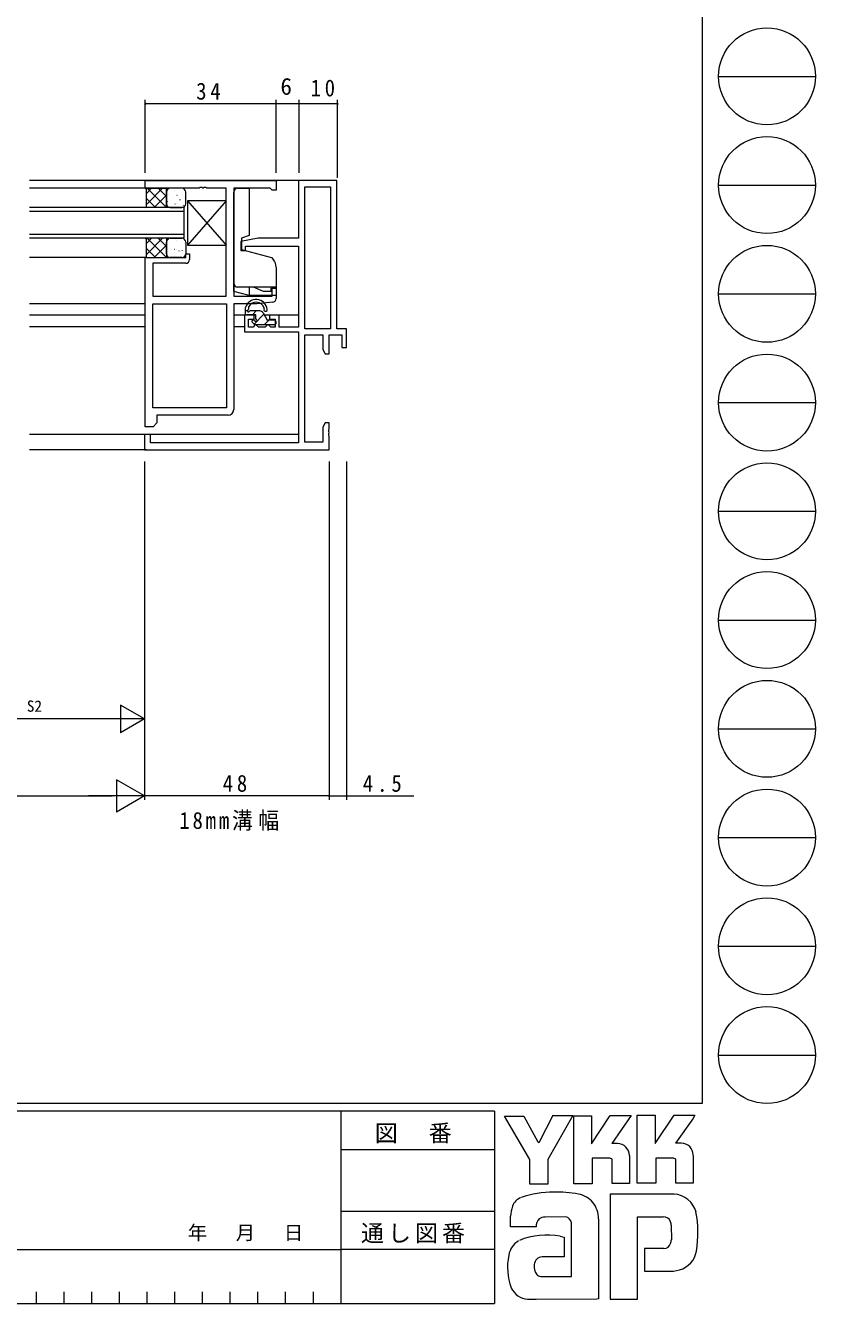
# Model space of a CAD drawing. Units: millimetres, scale not verified. Extents: x -594 to 539, y -420 to 386.
# Drawn here: x 334 to 539.5, y -420 to -87.6 of the extents above; entities that cross this region are included whole.
import ezdxf
from ezdxf.enums import TextEntityAlignment as Align

# ---------------------------------------------------------------- set-up
doc = ezdxf.new("R2010")
doc.units = ezdxf.units.MM
doc.header["$LTSCALE"] = 2
doc.linetypes.add('DASHED3', pattern=[4, 3, -1])
for name, color, linetype, lineweight in [('0-1_YKK_ZWAK', 7, 'Continuous', 9), ('0-3_YKK_11', 7, 'Continuous', 9), ('0-4_YKK_12', 2, 'Continuous', 9), ('0-5_YKK_13', 4, 'Continuous', 9), ('0-6_YKK_D', 6, 'Continuous', 9)]:
    doc.layers.add(name, color=color, linetype=linetype, lineweight=lineweight)
doc.layers.add('0-2_USER1', color=7, linetype='Continuous')
doc.styles.add('ＭＳ ゴシック', font='')
doc.styles.get('ＭＳ ゴシック').set_extended_font_data('MS Gothic')

msp = doc.modelspace()

# ---------------------------------------------------------------- linework, layer by layer
at = {"layer": '0-1_YKK_ZWAK'}
for p, q in [((510, 382.035), (510, -367.965)), ((514.252, -100.845), (539.452, -100.845)), ((514.252, -129.125), (539.452, -129.125)), ((514.252, -157.405), (539.452, -157.405)), ((514.252, -185.685), (539.452, -185.685)), ((514.252, -213.965), (539.452, -213.965)), ((514.252, -242.245), (539.452, -242.245)), ((514.252, -270.525), (539.452, -270.525)), ((514.252, -298.805), (539.452, -298.805)), ((514.252, -327.085), (539.452, -327.085)), ((514.252, -355.365), (539.452, -355.365)), ((510, -367.965), (-590, -367.965)), ((456, -369.965), (-590, -369.965)), ((415.999, -369.965), (415.999, -419.965)), ((456, -369.965), (456, -419.965)), ((458.624, -371.259), (463.644, -371.259)), ((465.188, -382.534), (458.624, -371.259)), ((471.194, -371.104), (467.544, -378.209)), ((476.657, -388.867), (476.657, -371.143)), ((493.106, -370.989), (497.778, -370.989)), ((493.106, -388.712), (493.106, -370.989)), ((502.682, -370.989), (508.088, -370.989)), ((507.547, -371.915), (503.088, -378.287)), ((508.088, -370.989), (507.547, -371.915)), ((487.97, -378.402), (486.486, -378.402)), ((504.572, -378.287), (503.088, -378.287)), ((415.999, -379.965), (456, -379.965)), ((491.06, -381.492), (491.06, -388.751)), ((507.663, -381.492), (507.663, -388.674)), ((485.962, -382.225), (481.406, -382.225)), ((497.971, -382.187), (497.971, -388.712)), ((502.528, -382.187), (497.971, -382.187)), ((503.146, -382.418), (502.528, -382.187)), ((503.146, -388.674), (503.146, -382.418)), ((497.971, -388.712), (493.106, -388.712)), ((503.146, -388.601), (503.218, -388.674)), ((507.663, -388.674), (503.146, -388.674)), ((502.605, -391.531), (486.04, -391.531)), ((486.04, -391.531), (486.04, -418.831)), ((415.999, -395.964), (456, -395.964)), ((460.169, -400.065), (460.169, -397.309)), ((474.494, -397.4), (469.212, -397.5)), ((483.028, -397.941), (483.028, -418.792)), ((493.222, -397.478), (499.863, -397.478)), ((493.222, -418.831), (493.222, -397.478)), ((466.81, -400.065), (460.169, -400.065)), ((476.039, -412.923), (476.039, -399.022)), ((501.962, -399.617), (501.987, -403.38)), ((272, -405.965), (415.999, -405.965)), ((456, -405.964), (415.999, -405.964)), ((474.108, -407.865), (468.402, -407.871)), ((494.959, -405.664), (494.959, -411.572)), ((500.018, -405.664), (494.959, -405.664)), ((494.959, -411.572), (502.566, -411.572)), ((502.566, -411.572), (504.111, -411.224)), ((468.007, -412.923), (476.039, -412.923)), ((475.421, -412.923), (475.923, -412.923)), ((476.039, -412.922), (476.04, -412.923)), ((336.8, -416.965), (336.8, -419.965)), ((344, -416.965), (344, -419.965)), ((351.2, -416.965), (351.2, -419.965)), ((358.4, -416.965), (358.4, -419.965)), ((365.6, -416.965), (365.6, -419.965)), ((372.8, -416.965), (372.8, -419.965)), ((380, -416.965), (380, -419.965)), ((387.2, -416.965), (387.2, -419.965)), ((394.4, -416.965), (394.4, -419.965)), ((401.6, -416.965), (401.6, -419.965)), ((408.799, -416.965), (408.799, -419.965)), ((-590, -419.965), (456, -419.965)), ((466.81, -418.908), (464.686, -418.908)), ((482.564, -418.87), (466.81, -418.908)), ((483.028, -418.792), (482.564, -418.87))]:
    msp.add_line(p, q, dxfattribs=at)
for points in [[(463.644, -371.259), (467.235, -377.978), (467.544, -378.209)], [(471.194, -371.104), (476.374, -371.104), (469.899, -382.573)], [(476.657, -371.143), (481.252, -371.143), (481.252, -378.427), (486.078, -371.066)], [(486.078, -371.066), (491.543, -371.066), (486.486, -378.402)], [(497.778, -370.989), (497.778, -378.405), (502.682, -370.989)], [(469.899, -382.573), (469.899, -388.905), (465.188, -388.905), (465.188, -382.534)], [(481.406, -382.225), (481.406, -388.867), (476.657, -388.867)], [(491.06, -388.751), (486.58, -388.751), (486.58, -382.457), (485.962, -382.225)], [(473.104, -402.497), (474.108, -402.729), (474.108, -407.865)], [(486.04, -418.831), (492.102, -418.831), (493.222, -418.831)]]:
    msp.add_lwpolyline(points, dxfattribs=at)
for centre in [(526.852, -100.845), (526.852, -129.125), (526.852, -157.405), (526.852, -185.685), (526.852, -213.965), (526.852, -242.245), (526.852, -270.525), (526.852, -298.805), (526.852, -327.085), (526.852, -355.365)]:
    msp.add_circle(centre, 12.6, dxfattribs=at)
for centre, radius, start, end in [((487.97, -381.492), 3.089, 0.00165, 89.99603), ((504.572, -381.376), 3.089, 0.00165, 89.99603), ((471.317, -416.252), 25.257, 89.89165, 109.30847), ((472.059, -420.626), 29.64, 78.78009, 91.46938), ((476.758, -397.817), 6.355, 40.66422, 80.31693), ((502.388, -397.737), 6.202, 14.44571, 87.08746), ((467.37, -397.344), 7.196, 158.41083, 179.71774), ((464.009, -395.758), 3.491, 109.02126, 161.51263), ((476.441, -397.801), 6.588, 358.78058, 38.76563), ((469.822, -399.975), 3.013, 138.46381, 181.71359), ((469.021, -399.923), 2.43, 85.50551, 126.78038), ((473.794, -399.613), 2.321, 14.75519, 72.44994), ((500.093, -399.221), 1.756, 16.43123, 96.91661), ((496.759, -400.261), 5.248, 4.93422, 17.03551), ((479.094, -401.661), 29.8, 350.99026, 10.67624), ((465.181, -408.433), 5.583, 121.8271, 169.08475), ((469.6, -421.185), 19.013, 79.38097, 112.05824), ((500.019, -403.798), 1.865, 269.95467, 342.90144), ((496.728, -402.88), 5.281, 343.6902, 354.75362), ((475.213, -410.529), 15.832, 168.76372, 199.80078), ((468.414, -409.935), 2.064, 90.33952, 178.03638), ((502.478, -405.315), 6.13, 285.4429, 349.90448), ((469.689, -410.433), 3.384, 171.08202, 216.71922), ((468.357, -410.772), 2.18, 230.97279, 260.7549), ((465.2, -413.454), 5.461, 207.31435, 263.59464)]:
    msp.add_arc(centre, radius, start, end, dxfattribs=at)
at = {"layer": '0-3_YKK_11'}
for p, q in [((365.194, -129.964), (365.194, -127.964)), ((365.194, -127.964), (399.194, -127.964)), ((399.194, -127.964), (399.194, -130.464)), ((405, -127.964), (405, -142.964)), ((415, -127.964), (405, -127.964)), ((406.63, -129.594), (413.37, -129.594)), ((406.63, -166.464), (406.63, -129.594)), ((406.63, -166.464), (406.63, -129.594)), ((413.37, -129.594), (413.37, -166.464)), ((415, -166.464), (415, -127.964)), ((370.194, -129.964), (365.194, -129.964)), ((370.455, -129.894), (370.194, -129.964)), ((379.236, -129.894), (370.455, -129.894)), ((379.419, -129.774), (379.236, -129.894)), ((379.969, -129.774), (379.419, -129.774)), ((380.152, -129.894), (379.969, -129.774)), ((380.236, -129.894), (380.152, -129.894)), ((380.419, -129.774), (380.236, -129.894)), ((380.969, -129.774), (380.419, -129.774)), ((381.152, -129.894), (380.969, -129.774)), ((386.194, -129.894), (381.152, -129.894)), ((386.194, -158.034), (386.194, -129.894)), ((388.194, -129.894), (388.194, -158.034)), ((397.624, -129.894), (388.194, -129.894)), ((398.194, -130.464), (397.624, -129.894)), ((399.194, -130.464), (398.194, -130.464)), ((394.5, -142.964), (390, -143.757)), ((390, -143.757), (390, -146.164)), ((390, -146.164), (391.2, -146.164)), ((391.2, -144.964), (405, -144.964)), ((391.2, -146.164), (391.2, -144.964)), ((405, -142.964), (394.5, -142.964)), ((405, -144.964), (405, -166.064)), ((365.194, -147.964), (375.694, -147.964)), ((365.194, -191.964), (365.194, -147.964)), ((367.124, -149.464), (367.124, -158.034)), ((375.694, -149.464), (367.124, -149.464)), ((375.694, -146.964), (376.694, -146.964)), ((375.694, -147.964), (375.694, -146.964)), ((376.694, -146.964), (376.694, -148.464)), ((398.194, -155.964), (399.194, -155.964)), ((398.194, -158.034), (398.194, -155.964)), ((399.194, -155.964), (399.194, -158.61)), ((367.124, -158.034), (386.194, -158.034)), ((388.194, -158.034), (398.194, -158.034)), ((367.124, -159.964), (386.264, -159.964)), ((367.124, -187.034), (367.124, -159.964)), ((367.124, -187.034), (367.124, -159.964)), ((386.264, -159.964), (386.264, -187.034)), ((394.194, -159.964), (388.194, -159.964)), ((388.194, -159.964), (388.194, -187.464)), ((398.281, -159.606), (394.194, -159.964)), ((391, -162.964), (391, -167.264)), ((393.5, -162.964), (391, -162.964)), ((392, -163.964), (393.5, -163.964)), ((392, -166.064), (392, -163.964)), ((393.2, -166.064), (392, -166.064)), ((393.5, -165.764), (393.2, -166.064)), ((393.5, -163.964), (393.5, -162.964)), ((393.8, -165.464), (393.5, -165.764)), ((394, -165.464), (393.8, -165.464)), ((394.3, -165.764), (394, -165.464)), ((394.6, -166.064), (394.3, -165.764)), ((396.4, -166.064), (394.6, -166.064)), ((396.7, -165.764), (396.4, -166.064)), ((397, -165.464), (396.7, -165.764)), ((397.2, -165.464), (397, -165.464)), ((397.5, -165.764), (397.2, -165.464)), ((397.5, -162.964), (397.5, -163.964)), ((400, -162.964), (397.5, -162.964)), ((397.5, -163.964), (399, -163.964)), ((397.8, -166.064), (397.5, -165.764)), ((399, -166.064), (397.8, -166.064)), ((399, -163.964), (399, -166.064)), ((400, -166.064), (400, -162.964)), ((405, -166.064), (400, -166.064)), ((391, -167.264), (405, -167.264)), ((405, -167.264), (405, -196.164)), ((413.37, -166.464), (406.63, -166.464)), ((406.63, -168.094), (411.37, -168.094)), ((406.63, -195.964), (406.63, -168.094)), ((411.37, -168.094), (411.37, -171.872)), ((413, -172.964), (413, -168.094)), ((413, -168.094), (416.3, -168.094)), ((417.5, -166.464), (415, -166.464)), ((416.3, -168.094), (416.3, -171.364)), ((417.5, -171.364), (417.5, -166.464)), ((411.37, -171.872), (412, -172.964)), ((416.3, -171.364), (417.5, -171.364)), ((412, -172.964), (413, -172.964)), ((386.264, -187.034), (367.124, -187.034)), ((386.694, -188.964), (368.194, -188.964)), ((368.194, -188.964), (368.194, -190.964)), ((367.194, -191.964), (365.194, -191.964)), ((368.194, -190.964), (367.194, -191.964)), ((412, -190.964), (411.37, -192.055)), ((411.37, -192.055), (411.37, -195.964)), ((413, -190.964), (412, -190.964)), ((412.88, -192.689), (413, -192.505)), ((412.88, -193.239), (412.88, -192.689)), ((413, -192.505), (413, -190.964)), ((365, -193.964), (365, -197.964)), ((366.5, -193.964), (365, -193.964)), ((366.5, -196.164), (366.5, -193.964)), ((411.37, -195.964), (406.63, -195.964)), ((413, -193.422), (412.88, -193.239)), ((412.88, -193.689), (413, -193.505)), ((412.88, -194.239), (412.88, -193.689)), ((413, -194.422), (412.88, -194.239)), ((413, -193.505), (413, -193.422)), ((413, -197.964), (413, -194.422)), ((365, -197.964), (413, -197.964)), ((405, -196.164), (366.5, -196.164))]:
    msp.add_line(p, q, dxfattribs=at)
for centre, radius, start, end in [((375.694, -148.464), 1, 270, 359.99998), ((398.194, -158.61), 1, 275, 0.00002), ((386.694, -187.464), 1.5, 270, 359.99998)]:
    msp.add_arc(centre, radius, start, end, dxfattribs=at)
at = {"layer": '0-4_YKK_12'}
for p, q in [((405.494, -127.964), (335.097, -127.964)), ((365.194, -129.964), (335.097, -129.964)), ((375.19, -134.963), (335.097, -134.963)), ((375.19, -135.963), (335.097, -135.963)), ((375.19, -134.963), (375.19, -142.963)), ((375.19, -141.963), (335.097, -141.963)), ((375.19, -142.963), (335.097, -142.963)), ((365.194, -147.964), (335.097, -147.964)), ((364.991, -159.964), (335.097, -159.964)), ((364.991, -162.962), (335.043, -162.964)), ((365.194, -165.964), (335.097, -165.964)), ((393.894, -162.964), (388.394, -162.964)), ((391.194, -165.967), (388.394, -165.967)), ((405.194, -162.964), (396.143, -162.964)), ((405.194, -193.964), (335.097, -193.964)), ((365.494, -197.964), (335.097, -197.964))]:
    msp.add_line(p, q, dxfattribs=at)
at = {"layer": '0-5_YKK_13'}
for p, q in [((365.194, -129.964), (370.69, -129.964)), ((366.837, -129.964), (365.394, -131.407)), ((369.666, -129.964), (365.394, -134.235)), ((367.866, -134.964), (365.394, -132.492)), ((370.69, -134.96), (365.694, -129.964)), ((370.69, -131.768), (367.494, -134.964)), ((370.69, -132.131), (368.522, -129.964)), ((370.69, -134.965), (370.69, -129.964)), ((370.69, -130.965), (370.69, -133.965)), ((371.328, -131.514), (371.301, -131.471)), ((374.69, -129.965), (371.69, -129.965)), ((372.833, -130.582), (372.831, -130.572)), ((373.457, -131.84), (373.43, -131.798)), ((374.293, -133.006), (374.295, -132.907)), ((375.486, -132.456), (375.459, -132.414)), ((375.69, -133.965), (375.69, -130.965)), ((388.191, -156.762), (388.191, -130.933)), ((389.191, -129.933), (392.191, -129.933)), ((392.191, -129.933), (392.191, -142.205)), ((365.194, -134.964), (365.394, -134.764)), ((365.537, -134.964), (365.366, -134.792)), ((370.69, -134.596), (370.324, -134.963)), ((370.941, -133.456), (370.914, -133.414)), ((370.962, -134.331), (370.96, -134.321)), ((371.69, -134.965), (374.69, -134.965)), ((372.97, -134.072), (372.943, -134.03)), ((373.589, -133.804), (373.587, -133.794)), ((375.099, -134.398), (375.072, -134.356)), ((386.198, -133.213), (376.198, -133.213)), ((376.198, -133.213), (386.194, -144.713)), ((386.198, -133.213), (376.198, -144.713)), ((376.198, -133.213), (376.198, -144.713)), ((386.198, -144.713), (386.198, -133.213)), ((365.194, -142.965), (365.394, -143.165)), ((366.837, -142.965), (365.394, -144.408)), ((369.666, -142.965), (365.394, -147.236)), ((365.394, -143.165), (365.394, -147.765)), ((367.866, -147.965), (365.394, -145.493)), ((370.69, -147.961), (365.694, -142.965)), ((370.69, -144.769), (367.494, -147.965)), ((370.69, -145.132), (368.522, -142.965)), ((370.69, -142.963), (370.69, -147.964)), ((370.69, -146.965), (370.69, -143.965)), ((370.703, -146.272), (370.704, -146.172)), ((370.732, -145.266), (370.705, -145.224)), ((371.119, -143.324), (371.092, -143.282)), ((371.69, -142.965), (374.69, -142.965)), ((372.609, -143.074), (372.607, -143.064)), ((372.762, -145.882), (372.734, -145.84)), ((373.248, -143.651), (373.221, -143.608)), ((373.285, -145.955), (373.283, -145.946)), ((373.969, -146.319), (373.971, -146.219)), ((374.014, -143.095), (374.016, -142.995)), ((374.89, -146.209), (374.863, -146.167)), ((375.278, -144.267), (375.251, -144.225)), ((375.69, -143.965), (375.69, -146.965)), ((376.198, -144.713), (386.198, -144.713)), ((390.191, -145.834), (397.991, -147.924)), ((365.194, -147.965), (365.394, -147.765)), ((365.194, -147.964), (370.19, -147.964)), ((365.537, -147.965), (365.366, -147.793)), ((370.69, -147.597), (370.324, -147.964)), ((370.738, -146.823), (370.736, -146.813)), ((374.69, -147.965), (371.69, -147.965)), ((372.374, -147.824), (372.347, -147.782)), ((397.991, -147.924), (398.489, -148.517)), ((399.191, -150.446), (399.191, -157.834)), ((393.317, -155.634), (389.19, -155.634)), ((392.191, -155.634), (392.191, -157.834)), ((395.89, -156.834), (393.317, -155.634)), ((399.19, -155.634), (397.89, -155.634)), ((397.89, -156.834), (397.89, -155.634)), ((392.191, -157.834), (388.191, -156.762)), ((399.191, -157.834), (392.191, -157.834)), ((397.89, -156.834), (395.89, -156.834)), ((391.194, -161.128), (391.194, -162.564)), ((391.205, -161.864), (391.194, -161.874)), ((391.744, -161.864), (391.194, -161.864)), ((391.994, -160.991), (391.994, -161.403)), ((394.931, -161.864), (392.455, -161.864)), ((394.033, -161.864), (393.033, -162.864)), ((396.004, -162.721), (393.466, -165.259)), ((395.797, -162.364), (396.894, -164.264)), ((393.894, -162.864), (391.494, -162.864)), ((392.982, -164.776), (393.582, -165.376)), ((393.594, -164.264), (393.194, -164.264)), ((398.794, -165.464), (393.794, -165.464)), ((393.894, -163.964), (393.894, -162.864)), ((397.29, -164.264), (396.09, -165.464)), ((398.794, -164.264), (396.894, -164.264)), ((399.094, -164.564), (399.094, -165.164))]:
    msp.add_line(p, q, dxfattribs=at)
at = {"layer": '0-5_YKK_13', "linetype": 'DASHED3'}
msp.add_line((397.89, -155.634), (393.317, -155.634), dxfattribs=at)
at = {"layer": '0-5_YKK_13'}
for points in [[(365.194, -129.964), (365.394, -130.164), (365.394, -134.764)], [(392.191, -142.205), (390.191, -142.933), (390.191, -145.834)]]:
    msp.add_lwpolyline(points, dxfattribs=at)
for centre, radius, start, end in [((371.69, -130.965), 1, 90, 180), ((374.69, -130.965), 1, 0, 90), ((389.191, -130.933), 1, 90, 180), ((371.69, -133.965), 1, 180, 270), ((374.69, -133.965), 1, 270, 0), ((371.69, -143.965), 1, 90, 180), ((374.69, -143.965), 1, 0, 90), ((371.69, -146.965), 1, 180, 270), ((374.69, -146.965), 1, 270, 0), ((396.191, -150.446), 3, 0, 40), ((389.19, -154.634), 1, 180, 270), ((394.008, -161.764), 2.9, 6.1825, 164.63783), ((391.694, -161.128), 0.5, 164.63783, 180), ((391.494, -162.564), 0.3, 180, 270), ((391.994, -161.864), 0.25, 123.05573, 326.94426), ((391.694, -161.403), 0.3, 303.05573, 359.99998), ((392.494, -160.991), 0.5, 152.96574, 179.99998), ((394.008, -161.764), 2.2, 19.75517, 152.96574), ((392.455, -162.164), 0.3, 90, 146.94426), ((394.931, -162.864), 1, 29.99998, 90), ((396.444, -161.5), 0.45, 149.70415, 6.1825), ((395.796, -161.121), 0.3, 329.70415, 19.75517), ((393.194, -164.564), 0.3, 90, 224.99998), ((393.794, -165.164), 0.3, 224.99998, 270), ((393.894, -164.264), 0.3, 180, 90), ((398.794, -164.564), 0.3, 0, 90), ((398.794, -165.164), 0.3, 270, 0)]:
    msp.add_arc(centre, radius, start, end, dxfattribs=at)
at = {"layer": '0-6_YKK_D'}
for p, q in [((365.194, -125.964), (365.194, -106.964)), ((399.194, -107.964), (365.194, -107.964)), ((399.194, -125.964), (399.194, -106.964)), ((399.194, -125.964), (399.194, -106.964)), ((405.194, -107.964), (399.194, -107.964)), ((405.194, -125.964), (405.194, -106.964)), ((405.194, -125.964), (405.194, -106.964)), ((415.194, -107.964), (405.194, -107.964)), ((415.194, -127.264), (415.194, -106.964)), ((365, -200.964), (365, -288.965)), ((413, -200.964), (413, -288.965)), ((413, -200.964), (413, -288.965)), ((417.5, -200.964), (417.5, -288.965)), ((365, -249.965), (365, -288.965)), ((365, -249.965), (365, -268.965)), ((358.765, -264.365), (358.765, -271.565)), ((365, -267.965), (358.765, -264.365)), ((357.8, -267.965), (309.2, -267.965)), ((365, -267.965), (352.529, -267.965)), ((365, -267.965), (358.765, -271.565)), ((357.725, -283.765), (357.725, -292.165)), ((365, -287.965), (357.725, -283.765)), ((73.4, -287.965), (356.6, -287.965)), ((365, -287.965), (350.451, -287.965)), ((365, -287.965), (357.725, -292.165)), ((413, -287.965), (365, -287.965)), ((413, -287.965), (417.5, -287.965)), ((417.5, -287.965), (434.98, -287.965))]:
    msp.add_line(p, q, dxfattribs=at)
for centre, start, end in [((365.194, -107.964), 0, 180), ((365.194, -107.964), 180, 0), ((399.194, -107.964), 0, 180), ((399.194, -107.964), 0, 180), ((399.194, -107.964), 180, 0), ((399.194, -107.964), 180, 0), ((405.194, -107.964), 0, 180), ((405.194, -107.964), 0, 180), ((405.194, -107.964), 180, 0), ((405.194, -107.964), 180, 0), ((415.194, -107.964), 0, 180), ((415.194, -107.964), 180, 0), ((413, -287.965), 359.99998, 179.99998), ((413, -287.965), 179.99998, 359.99998), ((417.5, -287.965), 359.99998, 179.99998), ((417.5, -287.965), 179.99998, 359.99998)]:
    msp.add_arc(centre, 0.128, start, end, dxfattribs=at)

# ---------------------------------------------------------------- texts
at = {"layer": '0-1_YKK_ZWAK', "color": 4, "style": 'ＭＳ ゴシック'}
msp.add_text('年   月   日', height=3.666, dxfattribs=at).set_placement((376.252, -404.492), align=Align.BOTTOM_LEFT)
at = {"layer": '0-1_YKK_ZWAK', "char_height": 4.399, "attachment_point": 7, "style": 'ＭＳ ゴシック'}
for s, insert in [('\\T1.17;図\u3000番', (424.854, -378.339)), ('\\T1.17;通し図番', (421.255, -404.371))]:
    msp.add_mtext(s, dxfattribs=dict(at, insert=insert))
at = {"layer": '0-2_USER1', "insert": (374.049, -297.022), "char_height": 4.399, "attachment_point": 7, "style": 'ＭＳ ゴシック'}
msp.add_mtext('\\T1.27;\\W0.9;18mm溝幅', dxfattribs=at)
at = {"layer": '0-6_YKK_D', "color": 7, "style": 'ＭＳ ゴシック'}
msp.add_text('6', height=4.399, dxfattribs=at).set_placement((400.323, -106.964), align=Align.BOTTOM_LEFT)
at = {"layer": '0-6_YKK_D', "color": 4, "style": 'ＭＳ ゴシック'}
msp.add_text('S2', height=2.933, dxfattribs=at).set_placement((334.359, -266.965), align=Align.BOTTOM_LEFT)
at = {"layer": '0-6_YKK_D', "color": 7, "char_height": 4.399, "attachment_point": 7, "style": 'ＭＳ ゴシック'}
for s, insert in [('\\T1.36;\\W0.9;34', (378.422, -106.964)), ('\\T1.36;\\W0.9;10', (408.177, -106.126)), ('\\T1.36;\\W0.9;48', (385.331, -286.965)), ('\\T1.38;\\W0.9;4.5', (421.748, -286.965))]:
    msp.add_mtext(s, dxfattribs=dict(at, insert=insert))

doc.saveas('drawing.dxf')
